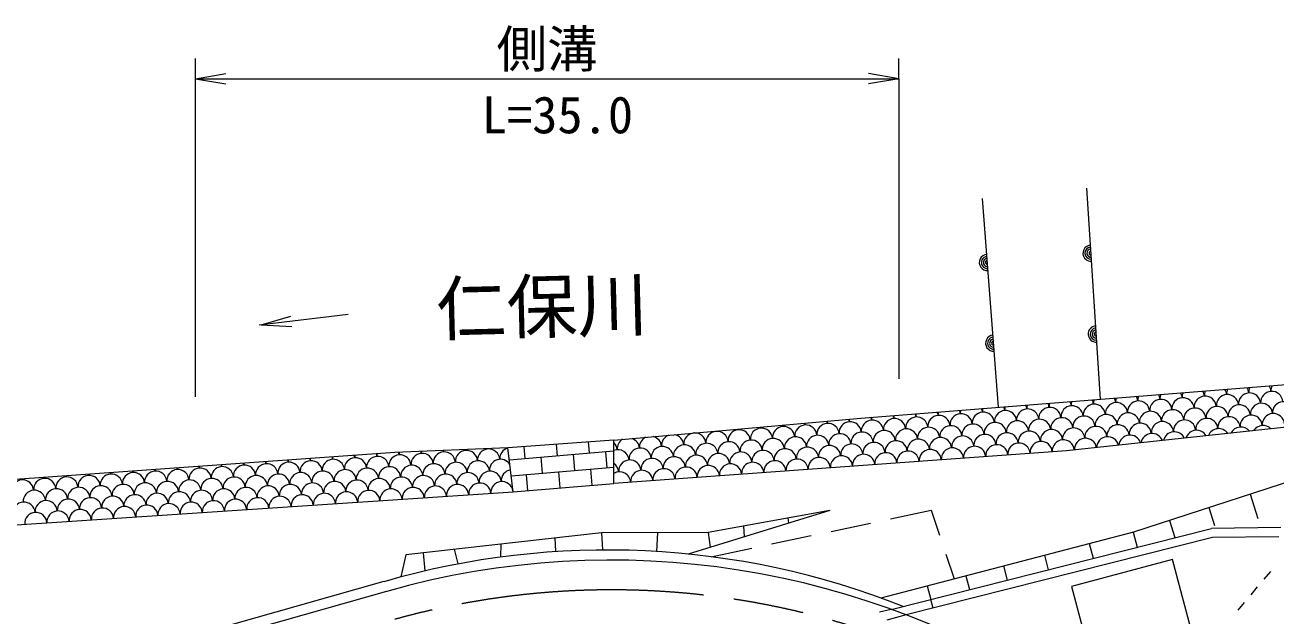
# Model space of a CAD drawing. Units: millimetres, scale not verified. Extents: x 40000 to 680000, y 20000 to 380000.
# Drawn here: x 447775 to 509581, y 309720 to 338932 of the extents above; entities that cross this region are included whole.
import ezdxf
from ezdxf.enums import TextEntityAlignment as Align

# ---------------------------------------------------------------- set-up
doc = ezdxf.new("R2010")
doc.units = ezdxf.units.MM
doc.header["$LTSCALE"] = 1000
doc.linetypes.add('CHAIN', pattern=[18.5, 12, -1.5, 3.5, -1.5])
for name, color, linetype, lineweight in [('M-BGD', 7, 'Continuous', 13), ('M-BMK', 2, 'CHAIN', 13), ('M-STR-HTXT', 7, 'Continuous', 13)]:
    doc.layers.add(name, color=color, linetype=linetype, lineweight=lineweight)
doc.layers.add('M-BGD-HTXT', color=7, linetype='Continuous')
doc.styles.add('ＭＳ ゴシック', font='')
doc.styles.get('ＭＳ ゴシック').set_extended_font_data('MS Gothic')

msp = doc.modelspace()

# ---------------------------------------------------------------- linework, layer by layer
at = {"layer": 'M-BGD'}
for p, q in [((500951, 320435), (500275, 330873)), ((500951, 320435), (500275, 330873)), ((495917, 320038), (495113, 330362)), ((495917, 320038), (495113, 330362)), ((463746, 324619), (459359, 324097)), ((459457, 324108), (460917, 324534)), ((459457, 324108), (460976, 324037)), ((476896, 318415), (471656, 318024)), ((475691, 317779), (475645, 318322)), ((471724, 317443), (476896, 317881)), ((472503, 317509), (472454, 318084)), ((474097, 317644), (474050, 318203)), ((474962, 316914), (474894, 317711)), ((476556, 317049), (476488, 317846)), ((471816, 316648), (476896, 317078)), ((473367, 316779), (473300, 317576)), ((472638, 315914), (472570, 316711)), ((474232, 316049), (474165, 316846)), ((475826, 316184), (475759, 316981)), ((471908, 315853), (476896, 316275)), ((508347, 315740), (508735, 314546)), ((487572, 314940), (480568, 312783)), ((487572, 314940), (481546, 313852)), ((490563, 314519), (492577, 314944)), ((492577, 314944), (492989, 313723)), ((506306, 315077), (506590, 314201)), ((483299, 314169), (483327, 313633)), ((485500, 314566), (485521, 314308)), ((487628, 313899), (489585, 314312)), ((490607, 310049), (506438, 314050)), ((504358, 314445), (504635, 313594)), ((509863, 314088), (506438, 314050)), ((476273, 313838), (466608, 312747)), ((473976, 313579), (474001, 312915)), ((481546, 313852), (476273, 313838)), ((476288, 313839), (476325, 312995)), ((479054, 313846), (478992, 312916)), ((481562, 313855), (481652, 313117)), ((484693, 313280), (486650, 313693)), ((506496, 313601), (491348, 309772)), ((502570, 313865), (502764, 313121)), ((509768, 313636), (506496, 313601)), ((466608, 312747), (466366, 311655)), ((467458, 312843), (467539, 311952)), ((468990, 313016), (469180, 312302)), ((471301, 313277), (471289, 312645)), ((481701, 312648), (483714, 313073)), ((493308, 312775), (493719, 311554)), ((500395, 313297), (500585, 312571)), ((496161, 312192), (496342, 311498)), ((498183, 312720), (498368, 312010)), ((494292, 311704), (494470, 311025)), ((509352, 311918), (509029, 311536)), ((465520, 311418), (454843, 308399)), ((465656, 310937), (454980, 307918)), ((492388, 311207), (492562, 310543)), ((508707, 311154), (508385, 310772)), ((492674, 310107), (492564, 310543)), ((508062, 310389), (507740, 310007)), ((490607, 310049), (490022, 309906)), ((491348, 309772), (490390, 309518))]:
    msp.add_line(p, q, dxfattribs=at)
for points in [[(518268, 319929), (499267, 317888), (476896, 316275), (476896, 318415), (489102, 319501), (517851, 321767)], [(403938, 311351), (471908, 315853), (471656, 318024), (466060, 317801), (413916, 314101)], [(490107, 310611), (502600, 313873), (512545, 317104)]]:
    msp.add_lwpolyline(points, dxfattribs=at)
msp.add_lwpolyline([(499513, 311185), (500470, 307587), (505468, 308916), (504511, 312514)], close=True, dxfattribs=at)
for centre, radius, start, end in [((495360, 327194), 400, 94.45361, 274.45361), ((500484, 327650), 400, 93.70508, 273.70508), ((500484, 327650), 300, 93.70508, 273.70508), ((500484, 327650), 200, 93.70508, 273.70508), ((500484, 327650), 100, 93.70508, 273.70508), ((495360, 327194), 300, 94.45361, 274.45361), ((495360, 327194), 200, 94.45361, 274.45361), ((495360, 327194), 100, 94.45361, 274.45361), ((500742, 323658), 400, 93.70508, 273.70508), ((500742, 323658), 300, 93.70508, 273.70508), ((495670, 323206), 400, 94.45361, 274.45361), ((495670, 323206), 300, 94.45361, 274.45361), ((495670, 323206), 200, 94.45361, 274.45361), ((495670, 323206), 100, 94.45361, 274.45361), ((500742, 323658), 200, 93.70508, 273.70508), ((500742, 323658), 100, 93.70508, 273.70508), ((505540, 320546), 550, 4.1238, 31.51696), ((506638, 320625), 550, 156.63358, 184.1238), ((506638, 320625), 550, 4.1238, 32.37964), ((507735, 320704), 550, 155.76398, 184.1238), ((507735, 320704), 550, 4.1238, 33.24924), ((508832, 320783), 550, 154.88707, 184.1238), ((509420, 320274), 550, 4.1238, 184.1238), ((508832, 320783), 550, 4.1238, 34.12614), ((509929, 320862), 550, 154.00247, 184.1238), ((497860, 319992), 550, 4.1238, 25.64461), ((498958, 320071), 550, 162.54546, 184.1238), ((498958, 320071), 550, 4.1238, 26.46775), ((500055, 320150), 550, 161.71752, 184.1238), ((500643, 319641), 550, 4.1238, 184.1238), ((500055, 320150), 550, 4.1238, 27.2957), ((501152, 320229), 550, 160.88452, 184.1238), ((501740, 319720), 550, 4.1238, 184.1238), ((501152, 320229), 550, 4.1238, 28.1287), ((502249, 320308), 550, 160.04618, 184.1238), ((502837, 319799), 550, 4.1238, 184.1238), ((502249, 320308), 550, 4.1238, 28.96703), ((503346, 320388), 550, 159.20223, 184.1238), ((503934, 319878), 550, 4.1238, 184.1238), ((503346, 320388), 550, 4.1238, 29.81098), ((504443, 320467), 550, 158.35236, 184.1238), ((505031, 319958), 550, 4.1238, 184.1238), ((504443, 320467), 550, 4.1238, 30.66085), ((505540, 320546), 550, 157.49626, 184.1238), ((506129, 320037), 550, 4.1238, 184.1238), ((507226, 320116), 550, 4.1238, 184.1238), ((507814, 319607), 550, 4.1238, 184.1238), ((508323, 320195), 550, 4.1238, 184.1238), ((508911, 319686), 550, 4.1238, 184.1238), ((510008, 319765), 550, 4.1238, 184.1238), ((489083, 319359), 550, 4.1238, 19.20419), ((490180, 319438), 550, 169.01605, 184.1238), ((490180, 319438), 550, 4.1238, 19.99716), ((491277, 319517), 550, 168.22003, 184.1238), ((491866, 319008), 550, 4.1238, 184.1238), ((491277, 319517), 550, 4.1238, 20.79318), ((492375, 319596), 550, 167.42077, 184.1238), ((492963, 319087), 550, 4.1238, 184.1238), ((492375, 319596), 550, 4.1238, 21.59244), ((493472, 319676), 550, 166.61806, 184.1238), ((494060, 319167), 550, 4.1238, 184.1238), ((493472, 319676), 550, 4.1238, 22.39515), ((494569, 319755), 550, 165.81171, 184.1238), ((495157, 319246), 550, 4.1238, 184.1238), ((494569, 319755), 550, 4.1238, 23.2015), ((495666, 319834), 550, 165.0015, 184.1238), ((496254, 319325), 550, 4.1238, 184.1238), ((495666, 319834), 550, 4.1238, 24.01172), ((496763, 319913), 550, 164.18721, 184.1238), ((497351, 319404), 550, 4.1238, 184.1238), ((496763, 319913), 550, 4.1238, 24.82601), ((497860, 319992), 550, 163.36861, 184.1238), ((498449, 319483), 550, 4.1238, 184.1238), ((499546, 319562), 550, 4.1238, 184.1238), ((500134, 319053), 550, 4.1238, 184.1238), ((501231, 319132), 550, 4.1238, 184.1238), ((502328, 319211), 550, 4.1238, 184.1238), ((503425, 319290), 550, 4.1238, 184.1238), ((504522, 319369), 550, 4.1238, 184.1238), ((505620, 319449), 550, 4.1238, 184.1238), ((506717, 319528), 550, 4.1238, 184.1238), ((507305, 319019), 550, 4.1238, 184.1238), ((508402, 319098), 550, 4.1238, 184.1238), ((509499, 319177), 550, 4.1238, 184.1238), ((483088, 318376), 550, 4.1238, 184.1238), ((482500, 318885), 550, 4.1238, 8.07501), ((483597, 318964), 550, 180.16802, 184.1238), ((484186, 318455), 550, 4.1238, 184.1238), ((483597, 318964), 550, 4.1238, 9.99879), ((484695, 319043), 550, 178.23866, 184.1238), ((485283, 318534), 550, 4.1238, 184.1238), ((484695, 319043), 550, 4.1238, 11.92816), ((485792, 319122), 550, 176.30146, 184.1238), ((486380, 318613), 550, 4.1238, 184.1238), ((485792, 319122), 550, 4.1238, 13.86535), ((486889, 319201), 550, 174.35409, 184.1238), ((487477, 318692), 550, 4.1238, 184.1238), ((486889, 319201), 550, 4.1238, 15.81273), ((487986, 319280), 550, 172.39409, 184.1238), ((488574, 318771), 550, 4.1238, 184.1238), ((487986, 319280), 550, 4.1238, 17.77273), ((489083, 319359), 550, 170.41886, 184.1238), ((489671, 318850), 550, 4.1238, 184.1238), ((490768, 318929), 550, 4.1238, 184.1238), ((491357, 318420), 550, 4.1238, 184.1238), ((492454, 318499), 550, 4.1238, 184.1238), ((493551, 318578), 550, 4.1238, 184.1238), ((494648, 318658), 550, 4.1238, 184.1238), ((495745, 318737), 550, 4.1238, 184.1238), ((496842, 318816), 550, 4.1238, 184.1238), ((497940, 318895), 550, 4.1238, 184.1238), ((498528, 318386), 550, 4.1238, 184.1238), ((499037, 318974), 550, 4.1238, 184.1238), ((499625, 318465), 550, 4.1238, 184.1238), ((500722, 318544), 550, 4.1238, 184.1238), ((501819, 318623), 550, 4.1238, 184.1238), ((502916, 318702), 550, 4.1238, 184.1238), ((504013, 318781), 550, 4.1238, 184.1238), ((505111, 318860), 550, 4.1238, 184.1238), ((506208, 318940), 550, 4.1238, 184.1238), ((506796, 318431), 550, 34.86125, 157.40078), ((507893, 318510), 550, 39.5486, 152.71344), ((508990, 318589), 550, 44.50468, 147.75735), ((477603, 317980), 550, 120.75104, 184.1238), ((477603, 317980), 550, 4.1238, 69.41578), ((478700, 318059), 550, 115.88483, 184.1238), ((478700, 318059), 550, 4.1238, 74.28199), ((479797, 318138), 550, 109.54579, 184.1238), ((479797, 318138), 550, 4.1238, 80.62103), ((480894, 318217), 550, 4.1238, 184.1238), ((481403, 318805), 550, 184.01223, 184.1238), ((480306, 318726), 550, 4.1238, 4.23537), ((481991, 318296), 550, 4.1238, 184.1238), ((482500, 318885), 550, 182.09181, 184.1238), ((481403, 318805), 550, 4.1238, 6.15459), ((482579, 317787), 550, 4.1238, 184.1238), ((483677, 317867), 550, 4.1238, 184.1238), ((484774, 317946), 550, 4.1238, 184.1238), ((485871, 318025), 550, 4.1238, 184.1238), ((486968, 318104), 550, 4.1238, 184.1238), ((488065, 318183), 550, 4.1238, 184.1238), ((489162, 318262), 550, 4.1238, 184.1238), ((489750, 317753), 550, 4.1238, 184.1238), ((490259, 318341), 550, 4.1238, 184.1238), ((490848, 317832), 550, 4.1238, 184.1238), ((491945, 317911), 550, 4.1238, 184.1238), ((493042, 317990), 550, 4.1238, 184.1238), ((494139, 318069), 550, 4.1238, 184.1238), ((495236, 318149), 550, 4.1238, 184.1238), ((496333, 318228), 550, 4.1238, 184.1238), ((497430, 318307), 550, 4.1238, 184.1238), ((498019, 317798), 550, 4.1238, 184.1238), ((499116, 317877), 550, 5.57706, 184.1238), ((500213, 317956), 550, 9.59278, 182.66925), ((501310, 318035), 550, 13.62563, 178.6364), ((502407, 318114), 550, 17.69626, 174.56577), ((503504, 318193), 550, 21.82708, 170.43495), ((504602, 318272), 550, 26.04353, 166.2185), ((505699, 318351), 550, 30.37579, 161.88625), ((464628, 317575), 550, 3.7892, 17.09468), ((465726, 317648), 550, 170.46885, 183.7892), ((466311, 317135), 550, 3.7892, 183.7892), ((465726, 317648), 550, 3.7892, 17.00968), ((466823, 317721), 550, 170.65035, 183.7892), ((467409, 317208), 550, 3.7892, 183.7892), ((466823, 317721), 550, 3.7892, 13.91157), ((467921, 317793), 550, 173.71432, 183.7892), ((468506, 317281), 550, 3.7892, 183.7892), ((467921, 317793), 550, 3.7892, 10.8476), ((469019, 317866), 550, 176.75377, 183.7892), ((469604, 317354), 550, 3.7892, 183.7892), ((469019, 317866), 550, 3.7892, 7.80815), ((470116, 317939), 550, 179.77768, 183.7892), ((470701, 317426), 550, 3.7892, 183.7892), ((470116, 317939), 550, 3.7892, 4.78424), ((471214, 318011), 550, 182.79463, 183.7892), ((471799, 317499), 550, 107.62209, 183.7892), ((476505, 317901), 550, 4.1238, 44.73012), ((477094, 317392), 550, 4.1238, 111.03224), ((478191, 317471), 550, 4.1238, 184.1238), ((479288, 317550), 550, 4.1238, 184.1238), ((480385, 317629), 550, 4.1238, 184.1238), ((481482, 317708), 550, 4.1238, 184.1238), ((482070, 317199), 550, 4.1238, 184.1238), ((483168, 317278), 550, 4.1238, 184.1238), ((484265, 317357), 550, 4.1238, 184.1238), ((485362, 317437), 550, 4.1238, 184.1238), ((486459, 317516), 550, 4.1238, 184.1238), ((487556, 317595), 550, 4.1238, 184.1238), ((488653, 317674), 550, 4.1238, 184.1238), ((489241, 317165), 550, 4.1238, 184.1238), ((490339, 317244), 550, 4.1238, 184.1238), ((491436, 317323), 550, 4.1238, 184.1238), ((492533, 317402), 550, 4.1238, 184.1238), ((493630, 317481), 550, 4.1238, 184.1238), ((494727, 317560), 550, 4.1238, 184.1238), ((495824, 317639), 550, 4.1238, 184.1238), ((496921, 317719), 550, 4.1238, 184.1238), ((455847, 316994), 550, 3.7892, 12.70439), ((456945, 317066), 550, 174.86742, 183.7892), ((457530, 316554), 550, 3.7892, 183.7892), ((456945, 317066), 550, 3.7892, 13.24985), ((458043, 317139), 550, 174.32112, 183.7892), ((458628, 316627), 550, 3.7892, 183.7892), ((458043, 317139), 550, 3.7892, 13.79615), ((459140, 317212), 550, 173.77393, 183.7892), ((459725, 316699), 550, 3.7892, 183.7892), ((459140, 317212), 550, 3.7892, 14.34334), ((460238, 317284), 550, 173.22578, 183.7892), ((460823, 316772), 550, 3.7892, 183.7892), ((460238, 317284), 550, 3.7892, 14.89148), ((461335, 317357), 550, 172.67664, 183.7892), ((461921, 316845), 550, 3.7892, 183.7892), ((461335, 317357), 550, 3.7892, 15.44063), ((462433, 317430), 550, 172.12642, 183.7892), ((463018, 316917), 550, 3.7892, 183.7892), ((462433, 317430), 550, 3.7892, 15.99084), ((463531, 317503), 550, 171.5751, 183.7892), ((464116, 316990), 550, 3.7892, 183.7892), ((463531, 317503), 550, 3.7892, 16.54217), ((464628, 317575), 550, 171.02259, 183.7892), ((465213, 317063), 550, 3.7892, 183.7892), ((465799, 316550), 550, 3.7892, 183.7892), ((466896, 316623), 550, 3.7892, 183.7892), ((467994, 316696), 550, 3.7892, 183.7892), ((469091, 316768), 550, 3.7892, 183.7892), ((470189, 316841), 550, 3.7892, 183.7892), ((471287, 316914), 550, 32.42381, 183.7892), ((476585, 316804), 550, 4.1238, 55.48611), ((477682, 316883), 550, 4.1238, 184.1238), ((478779, 316962), 550, 4.1238, 184.1238), ((479876, 317041), 550, 4.1238, 184.1238), ((480464, 316532), 550, 4.1238, 184.1238), ((480973, 317120), 550, 4.1238, 184.1238), ((481561, 316611), 550, 4.1238, 184.1238), ((482658, 316690), 550, 4.1238, 184.1238), ((483756, 316769), 550, 4.1238, 184.1238), ((484853, 316848), 550, 4.1238, 184.1238), ((485950, 316928), 550, 4.1238, 184.1238), ((487047, 317007), 550, 4.1238, 184.1238), ((488144, 317086), 550, 4.1238, 184.1238), ((447652, 315900), 550, 3.7892, 183.7892), ((448749, 315972), 550, 3.7892, 183.7892), ((448164, 316485), 550, 3.7892, 8.90538), ((449262, 316558), 550, 178.67087, 183.7892), ((449847, 316045), 550, 3.7892, 183.7892), ((449262, 316558), 550, 3.7892, 9.4464), ((450360, 316630), 550, 178.12937, 183.7892), ((450945, 316118), 550, 3.7892, 183.7892), ((450360, 316630), 550, 3.7892, 9.9879), ((451457, 316703), 550, 177.58734, 183.7892), ((452042, 316190), 550, 3.7892, 183.7892), ((451457, 316703), 550, 3.7892, 10.52993), ((452555, 316776), 550, 177.04472, 183.7892), ((453140, 316263), 550, 3.7892, 183.7892), ((452555, 316776), 550, 3.7892, 11.07255), ((453652, 316848), 550, 176.50147, 183.7892), ((454237, 316336), 550, 3.7892, 183.7892), ((453652, 316848), 550, 3.7892, 11.61579), ((454750, 316921), 550, 175.95754, 183.7892), ((455335, 316409), 550, 3.7892, 183.7892), ((454750, 316921), 550, 3.7892, 12.15973), ((455847, 316994), 550, 175.41287, 183.7892), ((455920, 315896), 550, 3.7892, 183.7892), ((456433, 316481), 550, 3.7892, 183.7892), ((457018, 315969), 550, 3.7892, 183.7892), ((458115, 316041), 550, 3.7892, 183.7892), ((459213, 316114), 550, 3.7892, 183.7892), ((460311, 316187), 550, 3.7892, 183.7892), ((461408, 316260), 550, 3.7892, 183.7892), ((462506, 316332), 550, 3.7892, 183.7892), ((463603, 316405), 550, 3.7892, 183.7892), ((464701, 316478), 550, 3.7892, 183.7892), ((465286, 315965), 550, 3.7892, 183.7892), ((466384, 316038), 550, 3.7892, 183.7892), ((467481, 316111), 550, 3.7892, 183.7892), ((468579, 316183), 550, 3.7892, 183.7892), ((469676, 316256), 550, 3.7892, 183.7892), ((470774, 316329), 550, 3.7892, 183.7892), ((471872, 316401), 550, 99.43772, 183.7892), ((477173, 316295), 550, 4.1238, 120.17991), ((478270, 316374), 550, 4.1238, 184.1238), ((479367, 316453), 550, 4.1238, 184.1238), ((448237, 315387), 550, 3.7892, 183.7892), ((449335, 315460), 550, 3.7892, 183.7892), ((450432, 315533), 550, 3.7892, 183.7892), ((451530, 315605), 550, 3.7892, 183.7892), ((452627, 315678), 550, 3.7892, 183.7892), ((453725, 315751), 550, 3.7892, 183.7892), ((454823, 315823), 550, 3.7892, 183.7892), ((455408, 315311), 550, 3.7892, 183.7892), ((456505, 315384), 550, 3.7892, 183.7892), ((457603, 315456), 550, 3.7892, 183.7892), ((458701, 315529), 550, 3.7892, 183.7892), ((459798, 315602), 550, 3.7892, 183.7892), ((460896, 315674), 550, 3.7892, 183.7892), ((461993, 315747), 550, 3.7892, 183.7892), ((463091, 315820), 550, 3.7892, 183.7892), ((463676, 315307), 550, 3.7892, 183.7892), ((464188, 315892), 550, 3.7892, 183.7892), ((464774, 315380), 550, 3.7892, 183.7892), ((465871, 315453), 550, 3.7892, 183.7892), ((466969, 315525), 550, 3.7892, 183.7892), ((468066, 315598), 550, 3.7892, 183.7892), ((469164, 315671), 550, 3.7892, 183.7892), ((470262, 315744), 550, 3.7892, 183.7892), ((471359, 315816), 550, 9.43772, 183.7892), ((447725, 314802), 550, 3.7892, 183.7892), ((448822, 314875), 550, 3.7892, 183.7892), ((449920, 314947), 550, 3.7892, 183.7892), ((451017, 315020), 550, 3.7892, 183.7892), ((452115, 315093), 550, 3.7892, 183.7892), ((453213, 315166), 550, 3.7892, 183.7892), ((454310, 315238), 550, 3.7892, 183.7892), ((454895, 314726), 550, 3.7892, 183.7892), ((455993, 314798), 550, 3.7892, 183.7892), ((457090, 314871), 550, 3.7892, 183.7892), ((458188, 314944), 550, 3.7892, 183.7892), ((459286, 315017), 550, 3.7892, 183.7892), ((460383, 315089), 550, 3.7892, 183.7892), ((461481, 315162), 550, 3.7892, 183.7892), ((462578, 315235), 550, 3.7892, 183.7892), ((448310, 314290), 550, 3.7892, 183.7892), ((449407, 314362), 550, 3.7892, 183.7892), ((450505, 314435), 550, 3.7892, 183.7892), ((451602, 314508), 550, 3.7892, 183.7892), ((452700, 314580), 550, 3.7892, 183.7892), ((453798, 314653), 550, 3.7892, 183.7892), ((476573, 273199), 39784, 68.43124, 106.12909), ((476758, 271894), 40590, 56.26539, 105.8662)]:
    msp.add_arc(centre, radius, start, end, dxfattribs=at)
at = {"layer": 'M-BMK'}
msp.add_arc((476776, 270868), 40144, 57.0826, 105.46901, dxfattribs=at)
at = {"layer": 'M-STR-HTXT'}
for p, q in [((456202, 336279), (456202, 337279)), ((490978, 336279), (490978, 337279)), ((456202, 336279), (457702, 336529)), ((456202, 320550), (456202, 336279)), ((456202, 336279), (490978, 336279)), ((456202, 336279), (457702, 336029)), ((490978, 336279), (489478, 336529)), ((490978, 336279), (489478, 336029)), ((490978, 336279), (490978, 321436))]:
    msp.add_line(p, q, dxfattribs=at)

# ---------------------------------------------------------------- texts
at = {"layer": 'M-BGD-HTXT', "style": 'ＭＳ ゴシック'}
msp.add_text('仁保川', height=2566, rotation=1.493, dxfattribs=at).set_placement((473334, 325019), align=Align.MIDDLE_CENTER)
at = {"layer": 'M-STR-HTXT', "style": 'ＭＳ ゴシック'}
for s, p in [('側溝', (473590, 336279)), ('L=35.0', (474100, 333028))]:
    msp.add_text(s, height=1833, dxfattribs=at).set_placement(p, align=Align.BOTTOM_CENTER)

doc.saveas('drawing.dxf')
